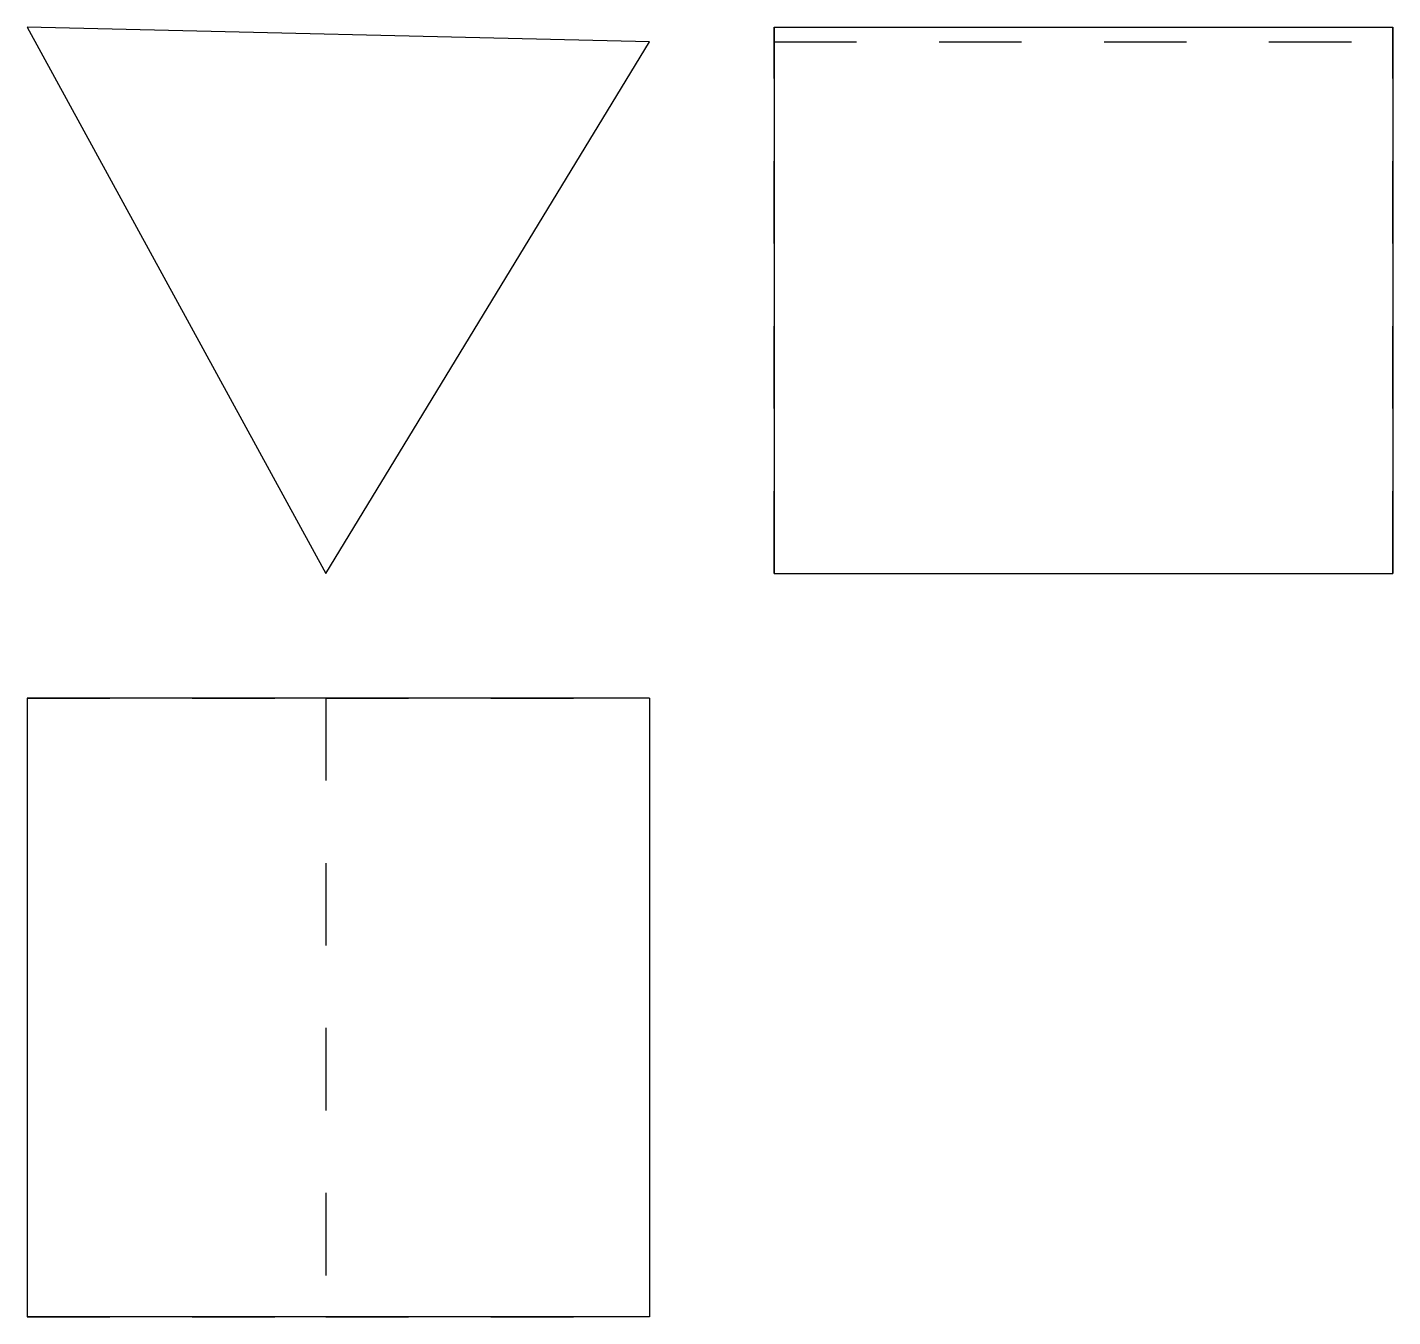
# Model space of a CAD drawing. Extents: x 0 to 1.66, y 0 to 1.56.
import ezdxf

# ---------------------------------------------------------------- set-up
doc = ezdxf.new("R2010")
doc.units = 0
doc.linetypes.add('HIDDEN', pattern=[0.037729, 0.025165, -0.012564])
for name, color, linetype in [('FRONT', 7, 'CONTINUOUS'), ('LEFT', 7, 'CONTINUOUS'), ('LEFT_HID', 7, 'HIDDEN'), ('TOP', 7, 'CONTINUOUS'), ('TOP_HID', 7, 'HIDDEN')]:
    doc.layers.add(name, color=color, linetype=linetype)

msp = doc.modelspace()

# ---------------------------------------------------------------- linework, layer by layer
at = {"layer": 'FRONT'}
for p, q in [((0, 1.563132), (0.36215, 0.900915)), ((0.754573, 1.545655), (0, 1.563132)), ((0.36215, 0.900915), (0.754573, 1.545655))]:
    msp.add_line(p, q, dxfattribs=at)
at = {"layer": 'LEFT'}
for p, q in [((0.905487, 1.563132), (1.655487, 1.563132)), ((0.905487, 1.563132), (0.905487, 0.900915)), ((1.655487, 1.563132), (1.655487, 0.900915)), ((0.905487, 0.900915), (1.655487, 0.900915))]:
    msp.add_line(p, q, dxfattribs=at)
at = {"layer": 'LEFT_HID', "linetype": 'HIDDEN'}
for p, q in [((0.905487, 1.545655), (0.905487, 1.563132)), ((1.655487, 1.545655), (1.655487, 1.563132)), ((0.905487, 1.545655), (1.655487, 1.545655)), ((0.905487, 0.900915), (0.905487, 1.545655)), ((1.655487, 0.900915), (1.655487, 1.545655))]:
    msp.add_line(p, q, dxfattribs=at)
at = {"layer": 'TOP'}
for p, q in [((0, 0.75), (0, 0)), ((0.754573, 0.75), (0, 0.75)), ((0.754573, 0.75), (0.754573, 0)), ((0.754573, 0), (0, 0))]:
    msp.add_line(p, q, dxfattribs=at)
at = {"layer": 'TOP_HID', "linetype": 'HIDDEN'}
for p, q in [((0, 0.75), (0.36215, 0.75)), ((0.36215, 0.75), (0.36215, 0)), ((0.36215, 0.75), (0.754573, 0.75)), ((0, 0), (0.36215, 0)), ((0.36215, 0), (0.754573, 0))]:
    msp.add_line(p, q, dxfattribs=at)

doc.saveas('drawing.dxf')
